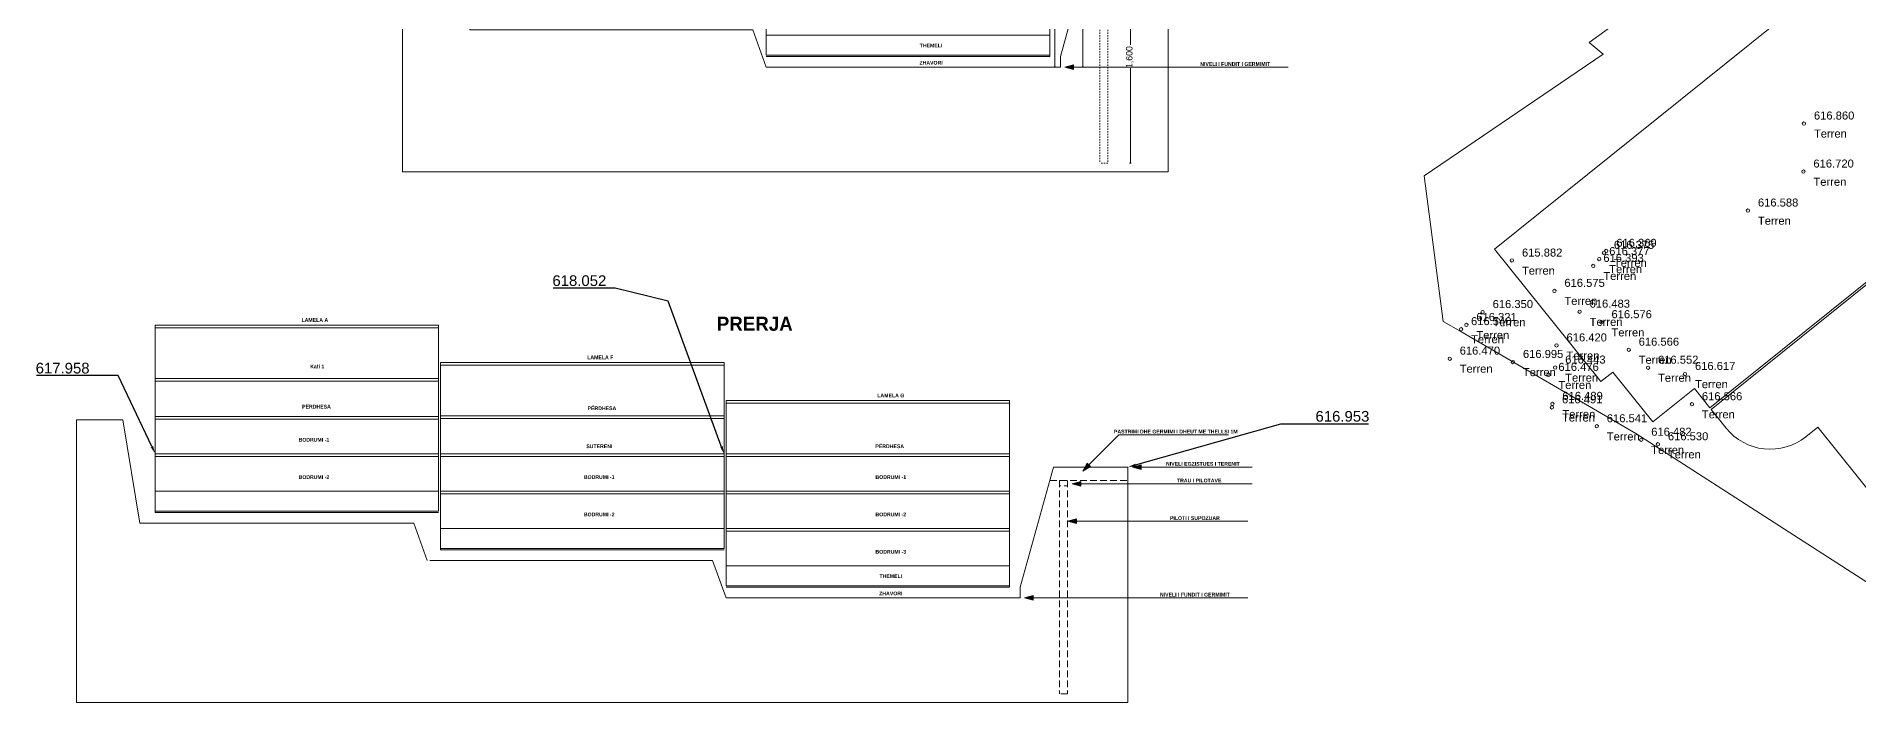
# Model space of a CAD drawing. Header units: metres. Extents: x 7511822 to 7512036, y 4692273 to 4692415.
# Drawn here: x 7511821.5 to 7511958.2, y 4692272.9 to 4692322.9 of the extents above; entities that cross this region are included whole.
import ezdxf
from ezdxf import colors
from ezdxf.entities.mleader import LeaderData, LeaderLine
from ezdxf.math import Vec2, Vec3

# ---------------------------------------------------------------- set-up
doc = ezdxf.new("R2010")
doc.units = ezdxf.units.M
doc.linetypes.add('DASHED', pattern=[0.75, 0.5, -0.25])
doc.layers.get('0').update_dxf_attribs({"lineweight": 0})
for name, color, linetype, lineweight in [('A - Fleta_Pen_No__101', 252, 'Continuous', 13), ('A - Kati 1-11 polyline_Pen_No__1', 7, 'Continuous', 13), ('A - Kati 1-11 polyline_Pen_No__101', 252, 'Continuous', 13), ('A - Kati 1-11 polyline_Pen_No__88', 20, 'Continuous', 20), ('A - Veturat perdhes_Pen_No__101', 252, 'Continuous', 13), ('A - Veturat perdhes_Pen_No__82', 253, 'Continuous', 20), ('Dimensioning - General_Pen_No__101', 252, 'Continuous', 13), ('Dimensioning - General_Pen_No__102', 254, 'Continuous', 13), ('Dimensioning - General_Pen_No__161', 251, 'Continuous', 13), ('llg betimi themelet', 97, 'Continuous', 0), ('Matjet', 210, 'Continuous', 0), ('Parcela Baze', 7, 'Continuous', 0), ('prerja betimi', 19, 'Continuous', 13)]:
    doc.layers.add(name, color=color, linetype=linetype, lineweight=lineweight)
doc.layers.add('A - Veturat perdhes', color=7, linetype='Continuous')
doc.layers.add('Dimensioning - General', color=7, linetype='Continuous')
doc.styles.add('GENERATED_STYLE_1', font='arialbd.ttf')
doc.styles.add('GENERATED_STYLE_2', font='GOTHIC.TTF')
doc.styles.get("Standard").update_dxf_attribs({"font": 'arial.ttf'})
doc.dimstyles.new('GENERATED_STYLE__1', dxfattribs={"dimtxt": 490, "dimasz": 66.5, "dimexe": 0.18, "dimexo": 100000, "dimgap": 0, "dimtad": 0, "dimdec": 0, "dimlfac": 0.1, "dimzin": 0, "dimdsep": 46, "dimtxsty": 'GENERATED_STYLE_2', "dimblk": 'ARROWHEAD_5', "dimblk1": 'ARROWHEAD_5', "dimblk2": 'ARROWHEAD_5', "dimcen": 0.09, "dimclrd": 254, "dimclre": 254, "dimclrt": 251, "dimadec": 0, "dimazin": 0, "dimtfac": 1, "dimtdec": 4, "dimtmove": 0, "dimatfit": 3, "dimfxl": 1, "dimtolj": 1, "dimtzin": 0, "dimarcsym": 0})

# ---------------------------------------------------------------- blocks, each defined once
blk = doc.blocks.new('Polyline_9', base_point=(367067, 206892))
at = {"layer": 'A - Veturat perdhes_Pen_No__101', "linetype": 'Continuous', "lineweight": 13}
blk.add_hatch(color=252, dxfattribs=at).paths.add_polyline_path([(367067, 206892), (367652, 207230), (367405, 207478)])
at = {"layer": 'A - Veturat perdhes_Pen_No__101', "color": 252, "linetype": 'Continuous', "lineweight": 13}
for p, q in [((367067, 206892), (367405, 207478)), ((367067, 206892), (367652, 207230)), ((367405, 207478), (367652, 207230))]:
    blk.add_line(p, q, dxfattribs=at)
at = {"layer": 'A - Veturat perdhes_Pen_No__82', "color": 253, "linetype": 'Continuous', "lineweight": 20, "flags": 128}
blk.add_lwpolyline([(367529, 207354), (369782, 209607), (378004, 209607)], dxfattribs=at)
blk = doc.blocks.new('Polyline_10', base_point=(366258, 205931))
at = {"layer": 'A - Veturat perdhes_Pen_No__101', "linetype": 'Continuous', "lineweight": 13}
blk.add_hatch(color=252, dxfattribs=at).paths.add_polyline_path([(366258, 205931), (366911, 205756), (366911, 206106)])
at = {"layer": 'A - Veturat perdhes_Pen_No__101', "color": 252, "linetype": 'Continuous', "lineweight": 13}
for p, q in [((366258, 205931), (366911, 206106)), ((366258, 205931), (366911, 205756)), ((366911, 206106), (366911, 205756))]:
    blk.add_line(p, q, dxfattribs=at)
at = {"layer": 'A - Veturat perdhes_Pen_No__82', "color": 253, "linetype": 'Continuous', "lineweight": 20, "flags": 128}
blk.add_lwpolyline([(366911, 205931), (379758, 205931)], dxfattribs=at)
blk = doc.blocks.new('Polyline_11', base_point=(365934, 203119))
at = {"layer": 'A - Veturat perdhes_Pen_No__101', "linetype": 'Continuous', "lineweight": 13}
blk.add_hatch(color=252, dxfattribs=at).paths.add_polyline_path([(365934, 203119), (366587, 202944), (366587, 203294)])
at = {"layer": 'A - Veturat perdhes_Pen_No__101', "color": 252, "linetype": 'Continuous', "lineweight": 13}
for p, q in [((365934, 203119), (366587, 203294)), ((365934, 203119), (366587, 202944)), ((366587, 203294), (366587, 202944))]:
    blk.add_line(p, q, dxfattribs=at)
at = {"layer": 'A - Veturat perdhes_Pen_No__82', "color": 253, "linetype": 'Continuous', "lineweight": 20, "flags": 128}
blk.add_lwpolyline([(366587, 203119), (379434, 203119)], dxfattribs=at)
blk = doc.blocks.new('Polyline_12', base_point=(362695, 197382))
at = {"layer": 'A - Veturat perdhes_Pen_No__101', "linetype": 'Continuous', "lineweight": 13}
blk.add_hatch(color=252, dxfattribs=at).paths.add_polyline_path([(362695, 197382), (363348, 197207), (363348, 197557)])
at = {"layer": 'A - Veturat perdhes_Pen_No__101', "color": 252, "linetype": 'Continuous', "lineweight": 13}
for p, q in [((362695, 197382), (363348, 197557)), ((362695, 197382), (363348, 197207)), ((363348, 197557), (363348, 197207))]:
    blk.add_line(p, q, dxfattribs=at)
at = {"layer": 'A - Veturat perdhes_Pen_No__82', "color": 253, "linetype": 'Continuous', "lineweight": 20, "flags": 128}
blk.add_lwpolyline([(363348, 197382), (379434, 197382)], dxfattribs=at)
blk = doc.blocks.new('Polyline_13', base_point=(370790, 207182))
at = {"layer": 'A - Veturat perdhes_Pen_No__101', "linetype": 'Continuous', "lineweight": 13}
blk.add_hatch(color=252, dxfattribs=at).paths.add_polyline_path([(370790, 207182), (371443, 207007), (371443, 207357)])
at = {"layer": 'A - Veturat perdhes_Pen_No__101', "color": 252, "linetype": 'Continuous', "lineweight": 13}
for p, q in [((370790, 207182), (371443, 207357)), ((370790, 207182), (371443, 207007)), ((371443, 207357), (371443, 207007))]:
    blk.add_line(p, q, dxfattribs=at)
at = {"layer": 'A - Veturat perdhes_Pen_No__82', "color": 253, "linetype": 'Continuous', "lineweight": 20, "flags": 128}
blk.add_lwpolyline([(371443, 207182), (379758, 207182)], dxfattribs=at)
blk = doc.blocks.new('*D45')
at = {"layer": 'Dimensioning - General_Pen_No__101', "linetype": 'Continuous', "lineweight": 13}
for points in [[(361950, 208182), (361932, 208114), (361968, 208114)], [(361950, 197382), (361968, 197449), (361932, 197449)]]:
    blk.add_hatch(color=252, dxfattribs=at).paths.add_polyline_path(points)
at = {"layer": 'Dimensioning - General_Pen_No__101', "color": 252, "linetype": 'Continuous', "lineweight": 13}
for p, q in [((361950, 208182), (361932, 208114)), ((361968, 208114), (361932, 208114)), ((361950, 208182), (361968, 208114)), ((361932, 197449), (361968, 197449)), ((361950, 197382), (361932, 197449)), ((361950, 197382), (361968, 197449))]:
    blk.add_line(p, q, dxfattribs=at)
at = {"layer": 'Dimensioning - General_Pen_No__102', "color": 254, "linetype": 'Continuous', "lineweight": 13}
for p, q in [((362016, 208182), (361885, 208182)), ((361950, 203657), (361950, 208114)), ((361950, 197449), (361950, 201906)), ((362016, 197382), (361885, 197382))]:
    blk.add_line(p, q, dxfattribs=at)
at = {"layer": 'Dimensioning - General_Pen_No__161', "color": 251, "lineweight": 13, "insert": (362195, 201924), "char_height": 490, "attachment_point": 7, "rotation": 90, "style": 'GENERATED_STYLE_2'}
blk.add_mtext('\\A1;1,080', dxfattribs=at)
blk = doc.blocks.new('ARROWHEAD_5')
at = {"linetype": 'Continuous', "lineweight": 0}
blk.add_hatch(color=0, dxfattribs=at).paths.add_polyline_path([(-1, 0.2679), (0, 0), (-1, -0.2679)])
at = {"color": 0, "linetype": 'Continuous', "lineweight": 0}
blk.add_line((0, 0), (-1, 0), dxfattribs=at)
blk = doc.blocks.new('*D47')
at = {"layer": 'Dimensioning - General_Pen_No__101', "linetype": 'Continuous', "lineweight": 13}
for points in [[(364051, 207182), (364033, 207114), (364069, 207114)], [(364051, 197382), (364069, 197449), (364033, 197449)]]:
    blk.add_hatch(color=252, dxfattribs=at).paths.add_polyline_path(points)
at = {"layer": 'Dimensioning - General_Pen_No__101', "color": 252, "linetype": 'Continuous', "lineweight": 13}
for p, q in [((364051, 207182), (364033, 207114)), ((364069, 207114), (364033, 207114)), ((364051, 207182), (364069, 207114)), ((364033, 197449), (364069, 197449)), ((364051, 197382), (364033, 197449)), ((364051, 197382), (364069, 197449))]:
    blk.add_line(p, q, dxfattribs=at)
at = {"layer": 'Dimensioning - General_Pen_No__102', "color": 254, "linetype": 'Continuous', "lineweight": 13}
for p, q in [((364117, 207182), (363986, 207182)), ((364051, 202873), (364051, 207114)), ((364051, 197449), (364051, 201690)), ((364117, 197382), (363986, 197382))]:
    blk.add_line(p, q, dxfattribs=at)
at = {"layer": 'Dimensioning - General_Pen_No__161', "color": 251, "lineweight": 13, "insert": (364296, 201708), "char_height": 490, "attachment_point": 7, "rotation": 90, "style": 'GENERATED_STYLE_2'}
blk.add_mtext('\\A1;980', dxfattribs=at)
blk = doc.blocks.new('*D48')
at = {"layer": 'Dimensioning - General_Pen_No__101', "linetype": 'Continuous', "lineweight": 13}
for points in [[(367617, 206182), (367599, 206114), (367636, 206114)], [(367617, 190182), (367636, 190249), (367599, 190249)]]:
    blk.add_hatch(color=252, dxfattribs=at).paths.add_polyline_path(points)
at = {"layer": 'Dimensioning - General_Pen_No__101', "color": 252, "linetype": 'Continuous', "lineweight": 13}
for p, q in [((367617, 206182), (367599, 206114)), ((367636, 206114), (367599, 206114)), ((367617, 206182), (367636, 206114)), ((367599, 190249), (367636, 190249)), ((367617, 190182), (367599, 190249)), ((367617, 190182), (367636, 190249))]:
    blk.add_line(p, q, dxfattribs=at)
at = {"layer": 'Dimensioning - General_Pen_No__102', "color": 254, "linetype": 'Continuous', "lineweight": 13}
for p, q in [((367683, 206182), (367552, 206182)), ((367617, 199057), (367617, 206114)), ((367617, 190249), (367617, 197306)), ((367683, 190182), (367552, 190182))]:
    blk.add_line(p, q, dxfattribs=at)
at = {"layer": 'Dimensioning - General_Pen_No__161', "color": 251, "lineweight": 13, "insert": (367862, 197324), "char_height": 490, "attachment_point": 7, "rotation": 90, "style": 'GENERATED_STYLE_2'}
blk.add_mtext('\\A1;1,600', dxfattribs=at)
blk = doc.blocks.new('*U146', base_point=(7511939.237, 4692306.801, 616.369))
at = {"layer": 'Matjet', "linetype": 'ByBlock', "lineweight": -2}
blk.add_line((7511939.237, 4692306.801, 616.369), (7511939.237, 4692306.801, 616.369), dxfattribs=at)
blk.add_circle((7511939.237, 4692306.801, 616.369), 0.125, dxfattribs=at)
at = {"layer": 'Matjet', "linetype": 'ByBlock', "insert": (7511939.987, 4692307.401, 616.369), "char_height": 0.6, "attachment_point": 4}
blk.add_mtext('616.369', dxfattribs=at)
blk = doc.blocks.new('*U147', base_point=(7511939.06, 4692306.66, 616.38))
at = {"layer": 'Matjet', "linetype": 'ByBlock', "lineweight": -2}
blk.add_line((7511939.06, 4692306.66, 616.38), (7511939.06, 4692306.66, 616.38), dxfattribs=at)
blk.add_circle((7511939.06, 4692306.66, 616.38), 0.125, dxfattribs=at)
at = {"layer": 'Matjet', "linetype": 'ByBlock', "char_height": 0.6}
for s, insert, attachment_point in [('616.375', (7511939.81, 4692307.25, 616.38), 4), ('Terren', (7511939.81, 4692306.2, 616.38), 1)]:
    blk.add_mtext(s, dxfattribs=dict(at, insert=insert, attachment_point=attachment_point))
blk = doc.blocks.new('*U148', base_point=(7511938.71, 4692306.18, 616.38))
at = {"layer": 'Matjet', "linetype": 'ByBlock', "lineweight": -2}
blk.add_line((7511938.71, 4692306.18, 616.38), (7511938.71, 4692306.18, 616.38), dxfattribs=at)
blk.add_circle((7511938.71, 4692306.18, 616.38), 0.125, dxfattribs=at)
at = {"layer": 'Matjet', "linetype": 'ByBlock', "char_height": 0.6}
for s, insert, attachment_point in [('616.377', (7511939.46, 4692306.78, 616.38), 4), ('Terren', (7511939.46, 4692305.73, 616.38), 1)]:
    blk.add_mtext(s, dxfattribs=dict(at, insert=insert, attachment_point=attachment_point))
blk = doc.blocks.new('*U149', base_point=(7511938.27, 4692305.67, 616.39))
at = {"layer": 'Matjet', "linetype": 'ByBlock', "lineweight": -2}
blk.add_line((7511938.27, 4692305.67, 616.39), (7511938.27, 4692305.67, 616.39), dxfattribs=at)
blk.add_circle((7511938.27, 4692305.67, 616.39), 0.125, dxfattribs=at)
at = {"layer": 'Matjet', "linetype": 'ByBlock', "char_height": 0.6}
for s, insert, attachment_point in [('616.393', (7511939.02, 4692306.27, 616.39), 4), ('Terren', (7511939.02, 4692305.22, 616.39), 1)]:
    blk.add_mtext(s, dxfattribs=dict(at, insert=insert, attachment_point=attachment_point))
blk = doc.blocks.new('*U150', base_point=(7511935.35, 4692303.8, 616.58))
at = {"layer": 'Matjet', "linetype": 'ByBlock', "lineweight": -2}
blk.add_line((7511935.35, 4692303.8, 616.58), (7511935.35, 4692303.8, 616.58), dxfattribs=at)
blk.add_circle((7511935.35, 4692303.8, 616.58), 0.125, dxfattribs=at)
at = {"layer": 'Matjet', "linetype": 'ByBlock', "char_height": 0.6}
for s, insert, attachment_point in [('616.575', (7511936.1, 4692304.4, 616.58), 4), ('Terren', (7511936.1, 4692303.35, 616.58), 1)]:
    blk.add_mtext(s, dxfattribs=dict(at, insert=insert, attachment_point=attachment_point))
blk = doc.blocks.new('*U151', base_point=(7511929.97, 4692302.21, 616.35))
at = {"layer": 'Matjet', "linetype": 'ByBlock', "lineweight": -2}
blk.add_line((7511929.97, 4692302.21, 616.35), (7511929.97, 4692302.21, 616.35), dxfattribs=at)
blk.add_circle((7511929.97, 4692302.21, 616.35), 0.125, dxfattribs=at)
at = {"layer": 'Matjet', "linetype": 'ByBlock', "char_height": 0.6}
for s, insert, attachment_point in [('616.350', (7511930.72, 4692302.81, 616.35), 4), ('Terren', (7511930.72, 4692301.75, 616.35), 1)]:
    blk.add_mtext(s, dxfattribs=dict(at, insert=insert, attachment_point=attachment_point))
blk = doc.blocks.new('*U152', base_point=(7511928.75, 4692301.25, 616.32))
at = {"layer": 'Matjet', "linetype": 'ByBlock', "lineweight": -2}
blk.add_line((7511928.75, 4692301.25, 616.32), (7511928.75, 4692301.25, 616.32), dxfattribs=at)
blk.add_circle((7511928.75, 4692301.25, 616.32), 0.125, dxfattribs=at)
at = {"layer": 'Matjet', "linetype": 'ByBlock', "char_height": 0.6}
for s, insert, attachment_point in [('616.321', (7511929.5, 4692301.84, 616.32), 4), ('Terren', (7511929.5, 4692300.79, 616.32), 1)]:
    blk.add_mtext(s, dxfattribs=dict(at, insert=insert, attachment_point=attachment_point))
blk = doc.blocks.new('*U153', base_point=(7511928.35, 4692300.93, 616.54))
at = {"layer": 'Matjet', "linetype": 'ByBlock', "lineweight": -2}
blk.add_line((7511928.35, 4692300.93, 616.54), (7511928.35, 4692300.93, 616.54), dxfattribs=at)
blk.add_circle((7511928.35, 4692300.93, 616.54), 0.125, dxfattribs=at)
at = {"layer": 'Matjet', "linetype": 'ByBlock', "char_height": 0.6}
for s, insert, attachment_point in [('616.540', (7511929.1, 4692301.53, 616.54), 4), ('Terren', (7511929.1, 4692300.48, 616.54), 1)]:
    blk.add_mtext(s, dxfattribs=dict(at, insert=insert, attachment_point=attachment_point))
blk = doc.blocks.new('*U154', base_point=(7511927.5, 4692298.72, 616.47))
at = {"layer": 'Matjet', "linetype": 'ByBlock', "lineweight": -2}
blk.add_line((7511927.5, 4692298.72, 616.47), (7511927.5, 4692298.72, 616.47), dxfattribs=at)
blk.add_circle((7511927.5, 4692298.72, 616.47), 0.125, dxfattribs=at)
at = {"layer": 'Matjet', "linetype": 'ByBlock', "char_height": 0.6}
for s, insert, attachment_point in [('616.470', (7511928.25, 4692299.32, 616.47), 4), ('Terren', (7511928.25, 4692298.27, 616.47), 1)]:
    blk.add_mtext(s, dxfattribs=dict(at, insert=insert, attachment_point=attachment_point))
blk = doc.blocks.new('*U155', base_point=(7511932.24, 4692298.47, 617))
at = {"layer": 'Matjet', "linetype": 'ByBlock', "lineweight": -2}
blk.add_line((7511932.24, 4692298.47, 617), (7511932.24, 4692298.47, 617), dxfattribs=at)
blk.add_circle((7511932.24, 4692298.47, 617), 0.125, dxfattribs=at)
at = {"layer": 'Matjet', "linetype": 'ByBlock', "char_height": 0.6}
for s, insert, attachment_point in [('616.995', (7511932.99, 4692299.07, 617), 4), ('Terren', (7511932.99, 4692298.01, 617), 1)]:
    blk.add_mtext(s, dxfattribs=dict(at, insert=insert, attachment_point=attachment_point))
blk = doc.blocks.new('*U156', base_point=(7511934.9, 4692297.5, 616.48))
at = {"layer": 'Matjet', "linetype": 'ByBlock', "lineweight": -2}
blk.add_line((7511934.9, 4692297.5, 616.48), (7511934.9, 4692297.5, 616.48), dxfattribs=at)
blk.add_circle((7511934.9, 4692297.5, 616.48), 0.125, dxfattribs=at)
at = {"layer": 'Matjet', "linetype": 'ByBlock', "char_height": 0.6}
for s, insert, attachment_point in [('616.476', (7511935.65, 4692298.1, 616.48), 4), ('Terren', (7511935.65, 4692297.05, 616.48), 1)]:
    blk.add_mtext(s, dxfattribs=dict(at, insert=insert, attachment_point=attachment_point))
blk = doc.blocks.new('*U157', base_point=(7511935.2, 4692295.33, 616.49))
at = {"layer": 'Matjet', "linetype": 'ByBlock', "lineweight": -2}
blk.add_line((7511935.2, 4692295.33, 616.49), (7511935.2, 4692295.33, 616.49), dxfattribs=at)
blk.add_circle((7511935.2, 4692295.33, 616.49), 0.125, dxfattribs=at)
at = {"layer": 'Matjet', "linetype": 'ByBlock', "char_height": 0.6}
for s, insert, attachment_point in [('616.489', (7511935.95, 4692295.93, 616.49), 4), ('Terren', (7511935.95, 4692294.87, 616.49), 1)]:
    blk.add_mtext(s, dxfattribs=dict(at, insert=insert, attachment_point=attachment_point))
blk = doc.blocks.new('*U158', base_point=(7511932.17, 4692306.08, 615.88))
at = {"layer": 'Matjet', "linetype": 'ByBlock', "lineweight": -2}
blk.add_line((7511932.17, 4692306.08, 615.88), (7511932.17, 4692306.08, 615.88), dxfattribs=at)
blk.add_circle((7511932.17, 4692306.08, 615.88), 0.125, dxfattribs=at)
at = {"layer": 'Matjet', "linetype": 'ByBlock', "char_height": 0.6}
for s, insert, attachment_point in [('615.882', (7511932.92, 4692306.67, 615.88), 4), ('Terren', (7511932.92, 4692305.62, 615.88), 1)]:
    blk.add_mtext(s, dxfattribs=dict(at, insert=insert, attachment_point=attachment_point))
blk = doc.blocks.new('*U169', base_point=(7511954.06, 4692316.34, 616.86))
at = {"layer": 'Matjet', "linetype": 'ByBlock', "lineweight": -2}
blk.add_line((7511954.06, 4692316.34, 616.86), (7511954.06, 4692316.34, 616.86), dxfattribs=at)
blk.add_circle((7511954.06, 4692316.34, 616.86), 0.125, dxfattribs=at)
at = {"layer": 'Matjet', "linetype": 'ByBlock', "char_height": 0.6}
for s, insert, attachment_point in [('616.860', (7511954.81, 4692316.94, 616.86), 4), ('Terren', (7511954.81, 4692315.89, 616.86), 1)]:
    blk.add_mtext(s, dxfattribs=dict(at, insert=insert, attachment_point=attachment_point))
blk = doc.blocks.new('*U170', base_point=(7511954.02, 4692312.74, 616.72))
at = {"layer": 'Matjet', "linetype": 'ByBlock', "lineweight": -2}
blk.add_line((7511954.02, 4692312.74, 616.72), (7511954.02, 4692312.74, 616.72), dxfattribs=at)
blk.add_circle((7511954.02, 4692312.74, 616.72), 0.125, dxfattribs=at)
at = {"layer": 'Matjet', "linetype": 'ByBlock', "char_height": 0.6}
for s, insert, attachment_point in [('616.720', (7511954.77, 4692313.34, 616.72), 4), ('Terren', (7511954.77, 4692312.28, 616.72), 1)]:
    blk.add_mtext(s, dxfattribs=dict(at, insert=insert, attachment_point=attachment_point))
blk = doc.blocks.new('*U171', base_point=(7511949.86, 4692309.82, 616.59))
at = {"layer": 'Matjet', "linetype": 'ByBlock', "lineweight": -2}
blk.add_line((7511949.86, 4692309.82, 616.59), (7511949.86, 4692309.82, 616.59), dxfattribs=at)
blk.add_circle((7511949.86, 4692309.82, 616.59), 0.125, dxfattribs=at)
at = {"layer": 'Matjet', "linetype": 'ByBlock', "char_height": 0.6}
for s, insert, attachment_point in [('616.588', (7511950.61, 4692310.42, 616.59), 4), ('Terren', (7511950.61, 4692309.36, 616.59), 1)]:
    blk.add_mtext(s, dxfattribs=dict(at, insert=insert, attachment_point=attachment_point))
blk = doc.blocks.new('*U172', base_point=(7511945.14, 4692297.57, 616.62))
at = {"layer": 'Matjet', "linetype": 'ByBlock', "lineweight": -2}
blk.add_line((7511945.14, 4692297.57, 616.62), (7511945.14, 4692297.57, 616.62), dxfattribs=at)
blk.add_circle((7511945.14, 4692297.57, 616.62), 0.125, dxfattribs=at)
at = {"layer": 'Matjet', "linetype": 'ByBlock', "char_height": 0.6}
for s, insert, attachment_point in [('616.617', (7511945.89, 4692298.17, 616.62), 4), ('Terren', (7511945.89, 4692297.11, 616.62), 1)]:
    blk.add_mtext(s, dxfattribs=dict(at, insert=insert, attachment_point=attachment_point))
blk = doc.blocks.new('*U173', base_point=(7511945.66, 4692295.3, 616.57))
at = {"layer": 'Matjet', "linetype": 'ByBlock', "lineweight": -2}
blk.add_line((7511945.66, 4692295.3, 616.57), (7511945.66, 4692295.3, 616.57), dxfattribs=at)
blk.add_circle((7511945.66, 4692295.3, 616.57), 0.125, dxfattribs=at)
at = {"layer": 'Matjet', "linetype": 'ByBlock', "char_height": 0.6}
for s, insert, attachment_point in [('616.566', (7511946.41, 4692295.9, 616.57), 4), ('Terren', (7511946.41, 4692294.85, 616.57), 1)]:
    blk.add_mtext(s, dxfattribs=dict(at, insert=insert, attachment_point=attachment_point))
blk = doc.blocks.new('*U174', base_point=(7511943.11, 4692292.3, 616.53))
at = {"layer": 'Matjet', "linetype": 'ByBlock', "lineweight": -2}
blk.add_line((7511943.11, 4692292.3, 616.53), (7511943.11, 4692292.3, 616.53), dxfattribs=at)
blk.add_circle((7511943.11, 4692292.3, 616.53), 0.125, dxfattribs=at)
at = {"layer": 'Matjet', "linetype": 'ByBlock', "char_height": 0.6}
for s, insert, attachment_point in [('616.530', (7511943.86, 4692292.9, 616.53), 4), ('Terren', (7511943.86, 4692291.85, 616.53), 1)]:
    blk.add_mtext(s, dxfattribs=dict(at, insert=insert, attachment_point=attachment_point))
blk = doc.blocks.new('*U175', base_point=(7511941.86, 4692292.64, 616.48))
at = {"layer": 'Matjet', "linetype": 'ByBlock', "lineweight": -2}
blk.add_line((7511941.86, 4692292.64, 616.48), (7511941.86, 4692292.64, 616.48), dxfattribs=at)
blk.add_circle((7511941.86, 4692292.64, 616.48), 0.125, dxfattribs=at)
at = {"layer": 'Matjet', "linetype": 'ByBlock', "char_height": 0.6}
for s, insert, attachment_point in [('616.482', (7511942.61, 4692293.24, 616.48), 4), ('Terren', (7511942.61, 4692292.18, 616.48), 1)]:
    blk.add_mtext(s, dxfattribs=dict(at, insert=insert, attachment_point=attachment_point))
blk = doc.blocks.new('*U176', base_point=(7511938.53, 4692293.65, 616.54))
at = {"layer": 'Matjet', "linetype": 'ByBlock', "lineweight": -2}
blk.add_line((7511938.53, 4692293.65, 616.54), (7511938.53, 4692293.65, 616.54), dxfattribs=at)
blk.add_circle((7511938.53, 4692293.65, 616.54), 0.125, dxfattribs=at)
at = {"layer": 'Matjet', "linetype": 'ByBlock', "char_height": 0.6}
for s, insert, attachment_point in [('616.541', (7511939.28, 4692294.25, 616.54), 4), ('Terren', (7511939.28, 4692293.19, 616.54), 1)]:
    blk.add_mtext(s, dxfattribs=dict(at, insert=insert, attachment_point=attachment_point))
blk = doc.blocks.new('*U177', base_point=(7511935.17, 4692295.07, 616.49))
at = {"layer": 'Matjet', "linetype": 'ByBlock', "lineweight": -2}
blk.add_line((7511935.17, 4692295.07, 616.49), (7511935.17, 4692295.07, 616.49), dxfattribs=at)
blk.add_circle((7511935.17, 4692295.07, 616.49), 0.125, dxfattribs=at)
at = {"layer": 'Matjet', "linetype": 'ByBlock', "char_height": 0.6}
for s, insert, attachment_point in [('616.491', (7511935.92, 4692295.67, 616.49), 4), ('Terren', (7511935.92, 4692294.61, 616.49), 1)]:
    blk.add_mtext(s, dxfattribs=dict(at, insert=insert, attachment_point=attachment_point))
blk = doc.blocks.new('*U178', base_point=(7511935.41, 4692298.05, 616.44))
at = {"layer": 'Matjet', "linetype": 'ByBlock', "lineweight": -2}
blk.add_line((7511935.41, 4692298.05, 616.44), (7511935.41, 4692298.05, 616.44), dxfattribs=at)
blk.add_circle((7511935.41, 4692298.05, 616.44), 0.125, dxfattribs=at)
at = {"layer": 'Matjet', "linetype": 'ByBlock', "char_height": 0.6}
for s, insert, attachment_point in [('616.443', (7511936.16, 4692298.65, 616.44), 4), ('Terren', (7511936.16, 4692297.6, 616.44), 1)]:
    blk.add_mtext(s, dxfattribs=dict(at, insert=insert, attachment_point=attachment_point))
blk = doc.blocks.new('*U179', base_point=(7511935.51, 4692299.71, 616.42))
at = {"layer": 'Matjet', "linetype": 'ByBlock', "lineweight": -2}
blk.add_line((7511935.51, 4692299.71, 616.42), (7511935.51, 4692299.71, 616.42), dxfattribs=at)
blk.add_circle((7511935.51, 4692299.71, 616.42), 0.125, dxfattribs=at)
at = {"layer": 'Matjet', "linetype": 'ByBlock', "char_height": 0.6}
for s, insert, attachment_point in [('616.420', (7511936.26, 4692300.31, 616.42), 4), ('Terren', (7511936.26, 4692299.25, 616.42), 1)]:
    blk.add_mtext(s, dxfattribs=dict(at, insert=insert, attachment_point=attachment_point))
blk = doc.blocks.new('*U180', base_point=(7511937.24, 4692302.24, 616.48))
at = {"layer": 'Matjet', "linetype": 'ByBlock', "lineweight": -2}
blk.add_line((7511937.24, 4692302.24, 616.48), (7511937.24, 4692302.24, 616.48), dxfattribs=at)
blk.add_circle((7511937.24, 4692302.24, 616.48), 0.125, dxfattribs=at)
at = {"layer": 'Matjet', "linetype": 'ByBlock', "char_height": 0.6}
for s, insert, attachment_point in [('616.483', (7511937.99, 4692302.84, 616.48), 4), ('Terren', (7511937.99, 4692301.78, 616.48), 1)]:
    blk.add_mtext(s, dxfattribs=dict(at, insert=insert, attachment_point=attachment_point))
blk = doc.blocks.new('*U181', base_point=(7511938.88, 4692301.45, 616.58))
at = {"layer": 'Matjet', "linetype": 'ByBlock', "lineweight": -2}
blk.add_line((7511938.88, 4692301.45, 616.58), (7511938.88, 4692301.45, 616.58), dxfattribs=at)
blk.add_circle((7511938.88, 4692301.45, 616.58), 0.125, dxfattribs=at)
at = {"layer": 'Matjet', "linetype": 'ByBlock', "char_height": 0.6}
for s, insert, attachment_point in [('616.576', (7511939.63, 4692302.05, 616.58), 4), ('Terren', (7511939.63, 4692300.99, 616.58), 1)]:
    blk.add_mtext(s, dxfattribs=dict(at, insert=insert, attachment_point=attachment_point))
blk = doc.blocks.new('*U182', base_point=(7511940.92, 4692299.39, 616.57))
at = {"layer": 'Matjet', "linetype": 'ByBlock', "lineweight": -2}
blk.add_line((7511940.92, 4692299.39, 616.57), (7511940.92, 4692299.39, 616.57), dxfattribs=at)
blk.add_circle((7511940.92, 4692299.39, 616.57), 0.125, dxfattribs=at)
at = {"layer": 'Matjet', "linetype": 'ByBlock', "char_height": 0.6}
for s, insert, attachment_point in [('616.566', (7511941.67, 4692299.99, 616.57), 4), ('Terren', (7511941.67, 4692298.94, 616.57), 1)]:
    blk.add_mtext(s, dxfattribs=dict(at, insert=insert, attachment_point=attachment_point))
blk = doc.blocks.new('*U183', base_point=(7511942.37, 4692298.04, 616.55))
at = {"layer": 'Matjet', "linetype": 'ByBlock', "lineweight": -2}
blk.add_line((7511942.37, 4692298.04, 616.55), (7511942.37, 4692298.04, 616.55), dxfattribs=at)
blk.add_circle((7511942.37, 4692298.04, 616.55), 0.125, dxfattribs=at)
at = {"layer": 'Matjet', "linetype": 'ByBlock', "char_height": 0.6}
for s, insert, attachment_point in [('616.552', (7511943.12, 4692298.64, 616.55), 4), ('Terren', (7511943.12, 4692297.59, 616.55), 1)]:
    blk.add_mtext(s, dxfattribs=dict(at, insert=insert, attachment_point=attachment_point))
blk = doc.blocks.new('A$C561717F2')
at = {"layer": 'A - Kati 1-11 polyline_Pen_No__1', "color": 7, "linetype": 'Continuous', "lineweight": 13, "flags": 128}
for points in [[(5893.6, 25493.2), (5893.6, 11543.2)], [(5893.6, 25493.2), (27137.9, 25493.2)], [(5893.6, 25293.2), (27137.9, 25293.2)], [(27137.9, 25493.2), (27137.9, 11543.2)], [(27287.9, 22643.2), (27287.9, 8743.2)], [(27287.9, 22643.2), (48532.1, 22643.2)], [(27287.9, 22443.2), (48532.1, 22443.2)], [(48532.1, 22643.2), (48532.1, 8743.2)], [(5893.6, 21493.2), (27137.9, 21493.2)], [(5893.6, 21293.2), (27137.9, 21293.2)], [(5893.6, 18643.2), (27137.9, 18643.2)], [(5893.6, 18443.2), (27137.9, 18443.2)], [(27287.9, 18643.2), (48532.1, 18643.2)], [(27287.9, 18443.2), (48532.1, 18443.2)], [(5893.6, 15843.2), (27137.9, 15843.2)], [(5893.6, 15643.2), (27137.9, 15643.2)], [(27287.9, 15843.2), (48532.1, 15843.2)], [(27287.9, 15643.2), (48532.1, 15643.2)], [(5893.6, 13043.2), (27137.9, 13043.2)], [(27287.9, 13043.2), (48532.1, 13043.2)], [(27287.9, 12843.2), (48532.1, 12843.2)], [(5893.6, 11543.2), (27137.9, 11543.2)], [(27287.9, 10243.2), (48532.1, 10243.2)], [(27287.9, 8743.2), (48532.1, 8743.2)]]:
    blk.add_lwpolyline(points, dxfattribs=at)
at = {"layer": 'A - Kati 1-11 polyline_Pen_No__101', "color": 252, "linetype": 'Continuous', "lineweight": 13, "flags": 128}
for points in [[(3468.3, 21193.2), (0, 21193.2)], [(0, 21193.2), (0, 0), (57426.1, 0), (57426.1, 17643.2)], [(5071.3, 11443.2), (3468.3, 21193.2)], [(51827.7, 17643.2), (49354.4, 8643.2)], [(51827.7, 17643.2), (57426.1, 17643.2)], [(5071.3, 10643.2), (5071.3, 11443.2)], [(5893.6, 11443.2), (5893.6, 11543.2)], [(5893.6, 11443.2), (27137.9, 11443.2)], [(5071.3, 10643.2), (26285.7, 10643.2)], [(27287.9, 7843.2), (26285.7, 10643.2)], [(27287.9, 8643.2), (48532.1, 8643.2)], [(48532.1, 8643.2), (48532.1, 8743.2)], [(49354.4, 7843.2), (49354.4, 8643.2)], [(27287.9, 7843.2), (49354.4, 7843.2)]]:
    blk.add_lwpolyline(points, dxfattribs=at)
at = {"layer": 'A - Kati 1-11 polyline_Pen_No__101', "color": 252, "linetype": 'DASHED', "lineweight": 13, "flags": 128}
blk.add_lwpolyline([(51585.7, 16643.2), (57426.1, 16643.2)], dxfattribs=at)
at = {"layer": 'A - Kati 1-11 polyline_Pen_No__88', "color": 20, "linetype": 'DASHED', "lineweight": 20, "flags": 128}
for points in [[(52303.6, 16643.2), (52303.6, 16243.2), (52903.6, 16243.2), (52903.6, 16643.2)], [(52303.6, 16643.2), (52303.6, 643.2)], [(52303.6, 16643.2), (52903.6, 16643.2)], [(52903.6, 16643.2), (52903.6, 643.2)], [(52903.6, 643.2), (52303.6, 643.2)]]:
    blk.add_lwpolyline(points, dxfattribs=at)
at = {"layer": 'A - Veturat perdhes', "color": 253, "linetype": 'Continuous', "lineweight": 20}
for name, p in [('Polyline_9', (54036.1, 17354)), ('Polyline_13', (57759.2, 17643.2)), ('Polyline_10', (53227.4, 16392)), ('Polyline_11', (52903.6, 13580.1)), ('Polyline_12', (49664.7, 7843.2))]:
    blk.add_blockref(name, p, dxfattribs=at)
at = {"layer": 'A - Fleta_Pen_No__101', "color": 252, "linetype": 'Continuous', "lineweight": 13, "attachment_point": 8, "style": 'GENERATED_STYLE_1'}
for s, insert, char_height in [('\\A1;{\\fCentury Gothic|b1|i0|c0|p34;PRERJA}', (29446.3, 27856.8), 1050), ('\\A1;{\\fCentury Gothic|b1|i0|c0|p34;LAMELA F}', (17858, 25732.4), 280), ('\\A1;{\\fCentury Gothic|b1|i0|c0|p34;PËRDHESA}', (17979.9, 21909.8), 280), ('\\A1;{\\fCentury Gothic|b1|i0|c0|p34;LAMELA G}', (39637.7, 22875.2), 280), ('\\A1;{\\fCentury Gothic|b1|i0|c0|p34;SUTERENI}', (17795.4, 19059.8), 280), ('\\A1;{\\fCentury Gothic|b1|i0|c0|p34;PËRDHESA}', (39563.9, 19059.8), 280), ('\\A1;{\\fCentury Gothic|b1|i0|c0|p34;PASTRIMI DHE GERMIMI I DHEUT ME THELLSI 1M}', (61010.1, 20169), 280), ('\\A1;{\\fCentury Gothic|b1|i0|c0|p34;NIVELI EGZISTUES I TERENIT}', (63042.1, 17743.2), 280), ('\\A1;{\\fCentury Gothic|b1|i0|c0|p34;BODRUMI -1}', (17782, 16750.5), 280), ('\\A1;{\\fCentury Gothic|b1|i0|c0|p34;BODRUMI -1}', (39637.7, 16750.5), 280), ('\\A1;{\\fCentury Gothic|b1|i0|c0|p34;TRAU I PILOTAVE}', (62763.6, 16492), 280), ('\\A1;{\\fCentury Gothic|b1|i0|c0|p34;BODRUMI -2}', (17782, 13950.5), 280), ('\\A1;{\\fCentury Gothic|b1|i0|c0|p34;BODRUMI -2}', (39637.7, 13950.5), 280), ('\\A1;{\\fCentury Gothic|b1|i0|c0|p34;PILOTI I SUPOZUAR}', (62439.8, 13680.1), 280), ('\\A1;{\\fCentury Gothic|b1|i0|c0|p34;BODRUMI -3}', (39637.7, 11150.5), 280), ('\\A1;{\\fCentury Gothic|b1|i0|c0|p34;THEMELI}', (39637.7, 9333.9), 280), ('\\A1;{\\fCentury Gothic|b1|i0|c0|p34;ZHAVORI}', (39637.7, 8036.8), 280), ('\\A1;{\\fCentury Gothic|b1|i0|c0|p34;NIVELI I FUNDIT I GERMIMIT}', (62439.8, 7943.2), 280)]:
    blk.add_mtext(s, dxfattribs=dict(at, insert=insert, char_height=char_height))
at = {"layer": 'Dimensioning - General', "color": 254, "linetype": 'Continuous', "lineweight": 13}
for base, p1, p2, picture, middle in [((48919.6, 18643.2), (49354.4, 7843.2), (48532.1, 18643.2), '*D45', (48919.6, 13208.6)), ((51020.6, 17643.2), (49354.4, 7843.2), (51827.7, 17643.2), '*D47', (51020.6, 12729.4)), ((54586.8, 16643.2), (52903.6, 643.2), (52903.6, 16643.2), '*D48', (54586.8, 8608.6))]:
    dim = blk.add_linear_dim(base=base, p1=p1, p2=p2, angle=90, dimstyle='GENERATED_STYLE__1', dxfattribs=at)
    dim.commit()
    dim.dimension.update_dxf_attribs({"geometry": picture, "text_midpoint": middle, "dimtype": 128, "text_rotation": 90, "insert": (-313030.7, -189538.5)})

msp = doc.modelspace()

# ---------------------------------------------------------------- linework, layer by layer
at = {"layer": 'A - Kati 1-11 polyline_Pen_No__1', "color": 7, "linetype": 'Continuous', "lineweight": 13, "flags": 128}
for points in [[(7511830.46, 4692301.24), (7511830.46, 4692287.29)], [(7511830.46, 4692301.24), (7511851.7, 4692301.24)], [(7511830.46, 4692301.04), (7511851.7, 4692301.04)], [(7511851.7, 4692301.24), (7511851.7, 4692287.29)], [(7511851.85, 4692298.44), (7511851.85, 4692284.49)], [(7511851.85, 4692298.44), (7511873.1, 4692298.44)], [(7511873.1, 4692298.44), (7511873.1, 4692284.49)], [(7511830.46, 4692297.24), (7511851.7, 4692297.24)], [(7511830.46, 4692297.04), (7511851.7, 4692297.04)], [(7511851.85, 4692298.24), (7511873.1, 4692298.24)], [(7511873.25, 4692295.59), (7511873.25, 4692281.69)], [(7511873.25, 4692295.59), (7511894.49, 4692295.59)], [(7511894.49, 4692295.59), (7511894.49, 4692281.69)], [(7511830.46, 4692294.39), (7511851.7, 4692294.39)], [(7511851.85, 4692294.44), (7511873.1, 4692294.44)], [(7511851.85, 4692294.24), (7511873.1, 4692294.24)], [(7511873.25, 4692295.39), (7511894.49, 4692295.39)], [(7511830.46, 4692294.19), (7511851.7, 4692294.19)], [(7511830.46, 4692291.59), (7511851.7, 4692291.59)], [(7511851.85, 4692291.59), (7511873.1, 4692291.59)], [(7511873.25, 4692291.59), (7511894.49, 4692291.59)], [(7511830.46, 4692291.39), (7511851.7, 4692291.39)], [(7511851.85, 4692291.39), (7511873.1, 4692291.39)], [(7511873.25, 4692291.39), (7511894.49, 4692291.39)], [(7511830.46, 4692288.79), (7511851.7, 4692288.79)], [(7511851.85, 4692288.79), (7511873.1, 4692288.79)], [(7511873.25, 4692288.79), (7511894.49, 4692288.79)], [(7511851.85, 4692288.59), (7511873.1, 4692288.59)], [(7511873.25, 4692288.59), (7511894.49, 4692288.59)], [(7511830.46, 4692287.29), (7511851.7, 4692287.29)], [(7511851.85, 4692285.99), (7511873.1, 4692285.99)], [(7511873.25, 4692285.99), (7511894.49, 4692285.99)], [(7511873.25, 4692285.79), (7511894.49, 4692285.79)], [(7511851.85, 4692284.49), (7511873.1, 4692284.49)], [(7511873.25, 4692283.19), (7511894.49, 4692283.19)], [(7511873.25, 4692281.69), (7511894.49, 4692281.69)]]:
    msp.add_lwpolyline(points, dxfattribs=at)
at = {"layer": 'A - Kati 1-11 polyline_Pen_No__101', "color": 252, "linetype": 'Continuous', "lineweight": 13, "flags": 128}
for points in [[(7511828.03, 4692294.14), (7511824.56, 4692294.14)], [(7511824.56, 4692294.14), (7511824.56, 4692272.95), (7511881.99, 4692272.95)], [(7511829.31, 4692286.39), (7511828.03, 4692294.14)], [(7511845.96, 4692272.95), (7511903.38, 4692272.95), (7511903.38, 4692290.59)], [(7511897.79, 4692290.59), (7511895.31, 4692281.59)], [(7511897.79, 4692290.59), (7511903.38, 4692290.59)], [(7511829.31, 4692286.39), (7511849.85, 4692286.39)], [(7511830.46, 4692287.19), (7511830.46, 4692287.29)], [(7511830.46, 4692287.19), (7511851.7, 4692287.19)], [(7511850.85, 4692283.59), (7511849.85, 4692286.39)], [(7511851.03, 4692283.59), (7511872.24, 4692283.59)], [(7511851.85, 4692284.39), (7511851.85, 4692284.49)], [(7511851.85, 4692284.39), (7511873.1, 4692284.39)], [(7511873.25, 4692280.79), (7511872.24, 4692283.59)], [(7511873.25, 4692281.59), (7511894.49, 4692281.59)], [(7511873.25, 4692280.79), (7511895.31, 4692280.79)], [(7511894.49, 4692281.59), (7511894.49, 4692281.69)], [(7511895.31, 4692280.79), (7511895.31, 4692281.59)]]:
    msp.add_lwpolyline(points, dxfattribs=at)
at = {"layer": 'A - Kati 1-11 polyline_Pen_No__101', "color": 252, "linetype": 'DASHED', "lineweight": 13, "flags": 128}
msp.add_lwpolyline([(7511897.54, 4692289.59), (7511903.38, 4692289.59)], dxfattribs=at)
at = {"layer": 'A - Kati 1-11 polyline_Pen_No__88', "color": 20, "linetype": 'DASHED', "lineweight": 20, "flags": 128}
for points in [[(7511898.26, 4692289.59), (7511898.26, 4692289.19), (7511898.86, 4692289.19), (7511898.86, 4692289.59)], [(7511898.26, 4692289.59), (7511898.26, 4692273.59)], [(7511898.26, 4692289.59), (7511898.86, 4692289.59)], [(7511898.86, 4692289.59), (7511898.86, 4692273.59)], [(7511898.86, 4692273.59), (7511898.26, 4692273.59)]]:
    msp.add_lwpolyline(points, dxfattribs=at)
at = {"layer": 'llg betimi themelet', "flags": 128}
msp.add_lwpolyline([(7511930.85, 4692306.94), (7511963.94, 4692333.52), (7511976.09, 4692318.39), (7511972.46, 4692315.48), (7511947.01, 4692295.04), (7511945.85, 4692296.48), (7511942.73, 4692293.98), (7511939.73, 4692297.72), (7511938.83, 4692297)], close=True, dxfattribs=at)
msp.add_lwpolyline([(7511947.1, 4692294.92), (7511948.23, 4692293.52, 0.414214), (7511954.2, 4692292.87), (7511955.1, 4692293.59), (7511964.26, 4692282.19), (7511978.07, 4692293.28), (7511975.91, 4692295.97), (7511977.3, 4692297.08), (7511970.15, 4692305.99), (7511973.89, 4692309, 0.414214), (7511974.34, 4692313.14), (7511972.56, 4692315.37)], format="xyb", close=True, dxfattribs=at)
at = {"layer": 'Parcela Baze', "flags": 128}
msp.add_lwpolyline([(7511968.09, 4692275.96), (7511951.12, 4692286.89), (7511941.46, 4692293.1), (7511928.33, 4692300.75), (7511927.02, 4692301.51), (7511925.6, 4692312.43), (7511939.02, 4692321.55), (7511937.96, 4692322.42), (7511950.25, 4692331.33), (7511962.5, 4692339.88)], dxfattribs=at)

# ---------------------------------------------------------------- block references
at = {"layer": 'A - Veturat perdhes', "color": 253, "linetype": 'Continuous', "lineweight": 20, "xscale": 0.001, "yscale": 0.001, "zscale": 0.001}
for name, p in [('Polyline_9', (7511899.99, 4692290.3)), ('Polyline_13', (7511903.72, 4692290.59)), ('Polyline_10', (7511899.19, 4692289.34)), ('Polyline_11', (7511898.86, 4692286.53)), ('Polyline_12', (7511895.62, 4692280.79))]:
    msp.add_blockref(name, p, dxfattribs=at)
at = {"layer": 'Matjet'}
for name, p in [('*U169', (7511954.06, 4692316.34, 616.86)), ('*U170', (7511954.02, 4692312.74, 616.72)), ('*U171', (7511949.86, 4692309.82, 616.59)), ('*U158', (7511932.17, 4692306.08, 615.88)), ('*U149', (7511938.27, 4692305.67, 616.39)), ('*U148', (7511938.71, 4692306.18, 616.38)), ('*U147', (7511939.06, 4692306.66, 616.38)), ('*U146', (7511939.24, 4692306.8, 616.37)), ('*U150', (7511935.35, 4692303.8, 616.58)), ('*U151', (7511929.97, 4692302.21, 616.35)), ('*U180', (7511937.24, 4692302.24, 616.48)), ('*U153', (7511928.35, 4692300.93, 616.54)), ('*U152', (7511928.75, 4692301.25, 616.32)), ('*U181', (7511938.88, 4692301.45, 616.58)), ('*U179', (7511935.51, 4692299.71, 616.42)), ('*U182', (7511940.92, 4692299.39, 616.57)), ('*U154', (7511927.5, 4692298.72, 616.47)), ('*U155', (7511932.24, 4692298.47, 617)), ('*U156', (7511934.9, 4692297.5, 616.48)), ('*U178', (7511935.41, 4692298.05, 616.44)), ('*U183', (7511942.37, 4692298.04, 616.55)), ('*U172', (7511945.14, 4692297.57, 616.62)), ('*U177', (7511935.17, 4692295.07, 616.49)), ('*U157', (7511935.2, 4692295.33, 616.49)), ('*U173', (7511945.66, 4692295.3, 616.57)), ('*U176', (7511938.53, 4692293.65, 616.54)), ('*U175', (7511941.86, 4692292.64, 616.48)), ('*U174', (7511943.11, 4692292.3, 616.53))]:
    msp.add_blockref(name, p, dxfattribs=at)
at = {"layer": 'prerja betimi', "xscale": 0.001, "yscale": 0.001, "zscale": 0.001}
msp.add_blockref('A$C561717F2', (7511848.98, 4692312.72), dxfattribs=at)

# ---------------------------------------------------------------- texts
at = {"layer": 'A - Fleta_Pen_No__101', "color": 252, "linetype": 'Continuous', "lineweight": 13, "attachment_point": 8, "style": 'GENERATED_STYLE_1'}
for s, insert, char_height in [('\\A1;{\\fCentury Gothic|b1|i0|c0|p34;LAMELA A}', (7511842.42, 4692301.48), 0.28), ('\\A1;{\\fCentury Gothic|b1|i0|c0|p34;PRERJA}', (7511875.4, 4692300.8), 1.05), ('\\A1;{\\fCentury Gothic|b1|i0|c0|p34;LAMELA F}', (7511863.82, 4692298.68), 0.28), ('\\A1;{\\fCentury Gothic|b1|i0|c0|p34;Kati 1}', (7511842.6, 4692297.99), 0.28), ('\\A1;{\\fCentury Gothic|b1|i0|c0|p34;LAMELA G}', (7511885.6, 4692295.82), 0.28), ('\\A1;{\\fCentury Gothic|b1|i0|c0|p34;PËRDHESA}', (7511842.54, 4692294.98), 0.28), ('\\A1;{\\fCentury Gothic|b1|i0|c0|p34;PËRDHESA}', (7511863.94, 4692294.86), 0.28), ('\\A1;{\\fCentury Gothic|b1|i0|c0|p34;PASTRIMI DHE GERMIMI I DHEUT ME THELLSI 1M}', (7511906.97, 4692293.11), 0.28), ('\\A1;{\\fCentury Gothic|b1|i0|c0|p34;BODRUMI -1}', (7511842.35, 4692292.5), 0.28), ('\\A1;{\\fCentury Gothic|b1|i0|c0|p34;SUTERENI}', (7511863.75, 4692292.01), 0.28), ('\\A1;{\\fCentury Gothic|b1|i0|c0|p34;PËRDHESA}', (7511885.52, 4692292.01), 0.28), ('\\A1;{\\fCentury Gothic|b1|i0|c0|p34;NIVELI EGZISTUES I TERENIT}', (7511909, 4692290.69), 0.28), ('\\A1;{\\fCentury Gothic|b1|i0|c0|p34;BODRUMI -2}', (7511842.35, 4692289.7), 0.28), ('\\A1;{\\fCentury Gothic|b1|i0|c0|p34;BODRUMI -1}', (7511863.74, 4692289.7), 0.28), ('\\A1;{\\fCentury Gothic|b1|i0|c0|p34;BODRUMI -1}', (7511885.6, 4692289.7), 0.28), ('\\A1;{\\fCentury Gothic|b1|i0|c0|p34;TRAU I PILOTAVE}', (7511908.72, 4692289.44), 0.28), ('\\A1;{\\fCentury Gothic|b1|i0|c0|p34;BODRUMI -2}', (7511863.74, 4692286.9), 0.28), ('\\A1;{\\fCentury Gothic|b1|i0|c0|p34;BODRUMI -2}', (7511885.6, 4692286.9), 0.28), ('\\A1;{\\fCentury Gothic|b1|i0|c0|p34;PILOTI I SUPOZUAR}', (7511908.4, 4692286.63), 0.28), ('\\A1;{\\fCentury Gothic|b1|i0|c0|p34;BODRUMI -3}', (7511885.6, 4692284.1), 0.28), ('\\A1;{\\fCentury Gothic|b1|i0|c0|p34;THEMELI}', (7511885.6, 4692282.28), 0.28), ('\\A1;{\\fCentury Gothic|b1|i0|c0|p34;ZHAVORI}', (7511885.6, 4692280.98), 0.28), ('\\A1;{\\fCentury Gothic|b1|i0|c0|p34;NIVELI I FUNDIT I GERMIMIT}', (7511908.4, 4692280.89), 0.28)]:
    msp.add_mtext(s, dxfattribs=dict(at, insert=insert, char_height=char_height))

# ---------------------------------------------------------------- leaders
at = {"layer": 'prerja betimi'}
ml = msp.add_multileader_mtext('Standard', dxfattribs=at)
ml.set_content('618.052', color=256)
ml.set_leader_properties()
ml.build(insert=Vec2(0, 0))
ml.multileader.update_dxf_attribs({"text_left_attachment_type": 6, "text_right_attachment_type": 6, "dogleg_length": 0.36, "arrow_head_size": 0.6})
ctx = ml.context
ctx.base_point, ctx.char_height, ctx.arrow_head_size, ctx.landing_gap_size, ctx.plane_origin = Vec3(7511860.03, 4692304.01), 0.8, 0.6, 0.3, Vec3(7511873.1, 4692291.59)
ctx.left_attachment, ctx.right_attachment, ctx.text_align_type = 6, 6, 2
notes = []
notes.append((ctx, [(0, (1, 1, 0), (7511864.93, 4692304.01), (-1, 0), 0.36, [(0, [(7511873.1, 4692291.59), (7511868.91, 4692303.04)], 0, [])])]))
ctx.mtext.insert, ctx.mtext.alignment, ctx.mtext.flow_direction = Vec3(7511864.27, 4692304.97), 3, 5
ml = msp.add_multileader_mtext('Standard', dxfattribs=at)
ml.set_content('617.958', color=256)
ml.set_leader_properties()
ml.build(insert=Vec2(0, 0))
ml.multileader.update_dxf_attribs({"text_left_attachment_type": 6, "text_right_attachment_type": 6, "dogleg_length": 0.36, "arrow_head_size": 0.6})
ctx = ml.context
ctx.base_point, ctx.char_height, ctx.arrow_head_size, ctx.landing_gap_size, ctx.plane_origin = Vec3(7511821.28, 4692297.45), 0.8, 0.6, 0.3, Vec3(7511830.46, 4692291.59)
ctx.left_attachment, ctx.right_attachment, ctx.text_align_type = 6, 6, 2
notes.append((ctx, [(0, (1, 1, 0), (7511826.19, 4692297.45), (-1, 0), 0.36, [(0, [(7511830.46, 4692291.59), (7511827.68, 4692297.45)], 0, [])])]))
ctx.mtext.insert, ctx.mtext.alignment, ctx.mtext.flow_direction = Vec3(7511825.53, 4692298.41), 3, 5
ml = msp.add_multileader_mtext('Standard', dxfattribs=at)
ml.set_content('616.953', color=256)
ml.set_leader_properties()
ml.build(insert=Vec2(0, 0))
ml.multileader.update_dxf_attribs({"text_left_attachment_type": 6, "text_right_attachment_type": 6, "dogleg_length": 0.36, "arrow_head_size": 0.6})
ctx = ml.context
ctx.base_point, ctx.char_height, ctx.arrow_head_size, ctx.landing_gap_size, ctx.plane_origin = Vec3(7511917.14, 4692293.84), 0.8, 0.6, 0.3, Vec3(7511903.38, 4692290.59)
ctx.left_attachment, ctx.right_attachment = 6, 6
notes.append((ctx, [(0, (1, 1, 0), (7511916.78, 4692293.84), (1, 0), 0.36, [(0, [(7511903.38, 4692290.59), (7511914.83, 4692293.84)], 0, [])])]))
ctx.mtext.insert, ctx.mtext.flow_direction = Vec3(7511917.44, 4692294.8), 5
for ctx, leaders in notes:
    for number, flags, end, landing, length, lines in leaders:
        leader = LeaderData()
        leader.index, (leader.has_last_leader_line, leader.has_dogleg_vector, leader.attachment_direction) = number, flags
        leader.last_leader_point, leader.dogleg_vector, leader.dogleg_length = Vec3(end), Vec3(landing), length
        for number, points, colour, breaks in lines:
            line = LeaderLine()
            line.index, line.vertices, line.color, line.breaks = number, Vec3.list(points), colors.encode_raw_color(colour), breaks
            leader.lines.append(line)
        ctx.leaders.append(leader)

doc.saveas('drawing.dxf')
